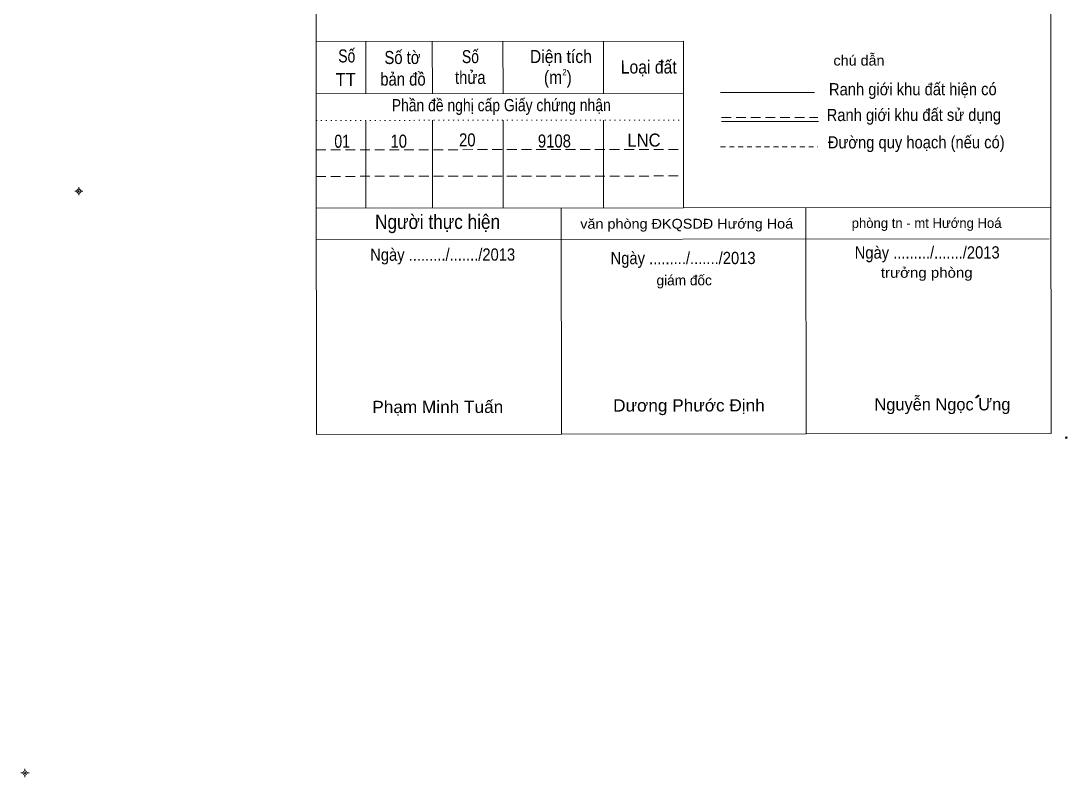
# Model space of a CAD drawing. Header units: metres. Extents: x 550678 to 551029, y 1841609 to 1842072.
# Drawn here: x 550678 to 550998.7, y 1841608.8 to 1841840.5 of the extents above; entities that cross this region are included whole.
import ezdxf
from ezdxf.enums import TextEntityAlignment as Align

# ---------------------------------------------------------------- set-up
doc = ezdxf.new("R2010")
doc.units = ezdxf.units.M
doc.header["$PDMODE"] = 32
doc.header["$PDSIZE"] = 0.5
for name, pattern in [('DOTTED', [1.5, 0.3, -1.2]), ('MEDIUM_DASHED', [4.5, 3, -1.5]), ('SHORT_DASHED', [2.7, 1.5, -1.2])]:
    doc.linetypes.add(name, pattern=pattern)
for name, color, linetype, lineweight in [('1', 7, 'DOTTED', 13), ('22', 7, 'MEDIUM_DASHED', 13), ('5', 7, 'Continuous', 13), ('7', 7, 'Continuous', 13)]:
    doc.layers.add(name, color=color, linetype=linetype, lineweight=lineweight)
doc.layers.add('9', color=7, linetype='Continuous')

msp = doc.modelspace()

# ---------------------------------------------------------------- hatches: boundary and pattern name
at = {"layer": '5'}
msp.add_hatch(color=256, dxfattribs=at).paths.add_polyline_path([(550970.8, 1841725.04), (550971.67, 1841725.54), (550971.67, 1841725.54), (550971.67, 1841725.66), (550971.67, 1841725.79), (550971.55, 1841725.79), (550971.42, 1841725.79), (550970.67, 1841725.04)])
at = {"layer": '7'}
for points in [[(550695.71, 1841788.21, 1), (550695.71, 1841788.51, 1)], [(550679.214, 1841609.848, 1), (550679.214, 1841610.148, 1)]]:
    msp.add_hatch(color=256, dxfattribs=at).paths.add_polyline_path(points)

# ---------------------------------------------------------------- linework, layer by layer
at = {"layer": '1'}
msp.add_line((550768.46, 1841810.04), (550881.1, 1841810.16), dxfattribs=at)
at = {"layer": '1', "linetype": 'MEDIUM_DASHED'}
for p, q in [((550768.47, 1841801.03), (550881.11, 1841801.15)), ((550768.48, 1841792.89), (550881.12, 1841793.02))]:
    msp.add_line(p, q, dxfattribs=at)
at = {"layer": '5'}
for p, q in [((550768.44, 1841834.19), (550881.07, 1841834.32)), ((550783.71, 1841834.21), (550783.72, 1841818.19)), ((550804.1, 1841834.23), (550804.12, 1841818.21)), ((550825.76, 1841834.25), (550825.77, 1841818.24)), ((550856.54, 1841834.29), (550856.56, 1841818.27)), ((550881.07, 1841834.32), (550881.13, 1841783.26)), ((550768.46, 1841818.17), (550881.09, 1841818.3)), ((550892.48, 1841818.56), (550921.26, 1841818.59)), ((550783.73, 1841810.05), (550783.76, 1841783.15)), ((550804.13, 1841810.08), (550804.16, 1841783.17)), ((550825.78, 1841810.1), (550825.81, 1841783.2)), ((550856.57, 1841810.14), (550856.6, 1841783.23)), ((550892.74, 1841809.68), (550922.52, 1841809.71)), ((550768.49, 1841783.13), (550993.76, 1841783.38)), ((550843.58, 1841783.21), (550843.66, 1841713.88)), ((550918.67, 1841783.3), (550918.75, 1841713.97)), ((550768.51, 1841773.5), (550993.27, 1841773.74))]:
    msp.add_line(p, q, dxfattribs=at)
at = {"layer": '5', "linetype": 'MEDIUM_DASHED'}
msp.add_line((550892.73, 1841810.93), (550922.27, 1841810.96), dxfattribs=at)
at = {"layer": '5', "linetype": 'SHORT_DASHED'}
msp.add_line((550892.49, 1841801.92), (550922.28, 1841801.95), dxfattribs=at)
at = {"layer": '5'}
for points in [[(550768.18, 1842068.59), (550993.44, 1842068.84), (550993.84, 1841714.05), (550768.57, 1841713.8)], [(550970.8, 1841725.04), (550971.67, 1841725.54), (550971.67, 1841725.54), (550971.67, 1841725.66), (550971.67, 1841725.79), (550971.55, 1841725.79), (550971.42, 1841725.79), (550970.67, 1841725.04)]]:
    msp.add_lwpolyline(points, close=True, dxfattribs=at)
msp.add_point((550998.47, 1841712.8), dxfattribs=at)
at = {"layer": '7'}
for p, q in [((550695.09, 1841788.36), (550694.46, 1841788.36)), ((550695.71, 1841788.98), (550695.71, 1841789.61)), ((550696.96, 1841788.36), (550696.33, 1841788.36)), ((550695.71, 1841787.11), (550695.71, 1841787.73)), ((550678.59, 1841610), (550677.96, 1841610)), ((550679.21, 1841610.62), (550679.21, 1841611.25)), ((550679.21, 1841608.75), (550679.21, 1841609.37)), ((550680.46, 1841610), (550679.84, 1841610))]:
    msp.add_line(p, q, dxfattribs=at)
for centre, radius in [((550695.71, 1841788.36), 0.625), ((550695.71, 1841788.36), 0.15), ((550679.214, 1841609.998), 0.625), ((550679.214, 1841609.998), 0.15)]:
    msp.add_circle(centre, radius, dxfattribs=at)

# ---------------------------------------------------------------- texts
at = {"layer": '1', "width": 0.85}
msp.add_text('2', height=1.877, rotation=0.064, dxfattribs=at).set_placement((550844.629, 1841823.891), align=Align.CENTER)
at = {"layer": '22', "width": 0.85}
msp.add_text('Phần đề nghị cấp Giấy chứng nhận', height=3.754, rotation=0.064, dxfattribs=at).set_placement((550825.233, 1841812.858), align=Align.CENTER)
at = {"layer": '5'}
for s, height, width, p in [('Số', 4.004, 0.8, (550777.868, 1841827.823)), ('Số tờ', 4.004, 0.85, (550794.953, 1841827.336)), ('Số', 4.004, 0.8, (550815.788, 1841827.613)), ('Diện tích', 4.004, 0.9, (550843.528, 1841827.641)), ('chú dẫn', 3.129, 1.05, (550934.918, 1841826.87)), ('Loại đất', 4.004, 0.9, (550870.448, 1841824.42)), ('TT', 4.004, 0.95, (550777.553, 1841820.563)), ('bản đồ', 4.004, 0.85, (550795.098, 1841820.708)), ('thửa', 4.004, 0.85, (550815.748, 1841821.225)), ('(m )', 4.004, 0.9, (550842.583, 1841821.255)), ('Ranh giới khu đất hiện có ', 3.754, 0.9, (550952.053, 1841817.749)), ('Ranh giới khu đất sử dụng', 3.754, 0.9, (550951.738, 1841809.869)), ('01', 4.004, 0.8, (550776.443, 1841801.663)), ('10', 4.004, 0.85, (550793.808, 1841801.683)), ('20', 4.004, 0.85, (550814.828, 1841802.083)), ('9108', 4.004, 0.85, (550841.533, 1841801.736)), ('LNC', 4.004, 0.95, (550868.998, 1841802.016)), ('Đường quy hoạch (nếu có)', 3.754, 0.9, (550952.473, 1841801.479)), ('Người thực hiện', 4.38, 0.9, (550805.713, 1841776.79)), ('văn phòng ĐKQSDĐ Hướng Hoá ', 3.003, 1.1, (550882.708, 1841776.876)), ('Ngày ........./......./2013', 3.754, 0.9, (550807.273, 1841767.034)), ('Ngày ........./......./2013', 3.754, 0.9, (550880.983, 1841765.984)), ('Ngày ........./......./2013', 3.754, 0.9, (550955.828, 1841767.694)), (' trưởng phòng', 3.129, 1.1, (550955.053, 1841761.818)), ('Phạm Minh Tuấn', 3.754, 1.05, (550805.768, 1841720.353)), ('Dương Phước Định', 3.754, 1.05, (550882.783, 1841720.815))]:
    msp.add_text(s, height=height, rotation=0.064, dxfattribs=dict(at, width=width)).set_placement(p, align=Align.CENTER)
for s, height, p in [('phòng tn - mt Hướng Hoá ', 3.003, (550956.208, 1841777.08)), (' giám đốc', 3.129, (550880.743, 1841759.482)), ('Nguyễn Ngọc Ưng', 3.754, (550960.503, 1841721.143))]:
    msp.add_text(s, height=height, rotation=0.064, dxfattribs=at).set_placement(p, align=Align.CENTER)
at = {"layer": '7'}
for s, width, p in [('T2', 1.1, (550695.71, 1841788.36)), ('27', 1.25, (550679.21, 1841610))]:
    msp.add_text(s, height=0.2, dxfattribs=dict(at, width=width)).set_placement(p)
at = {"layer": '9', "width": 1.1}
for p in [(550695.72, 1841788.26), (550679.22, 1841609.9)]:
    msp.add_text('KC', height=0.2, dxfattribs=at).set_placement(p, align=Align.RIGHT)

doc.saveas('drawing.dxf')
